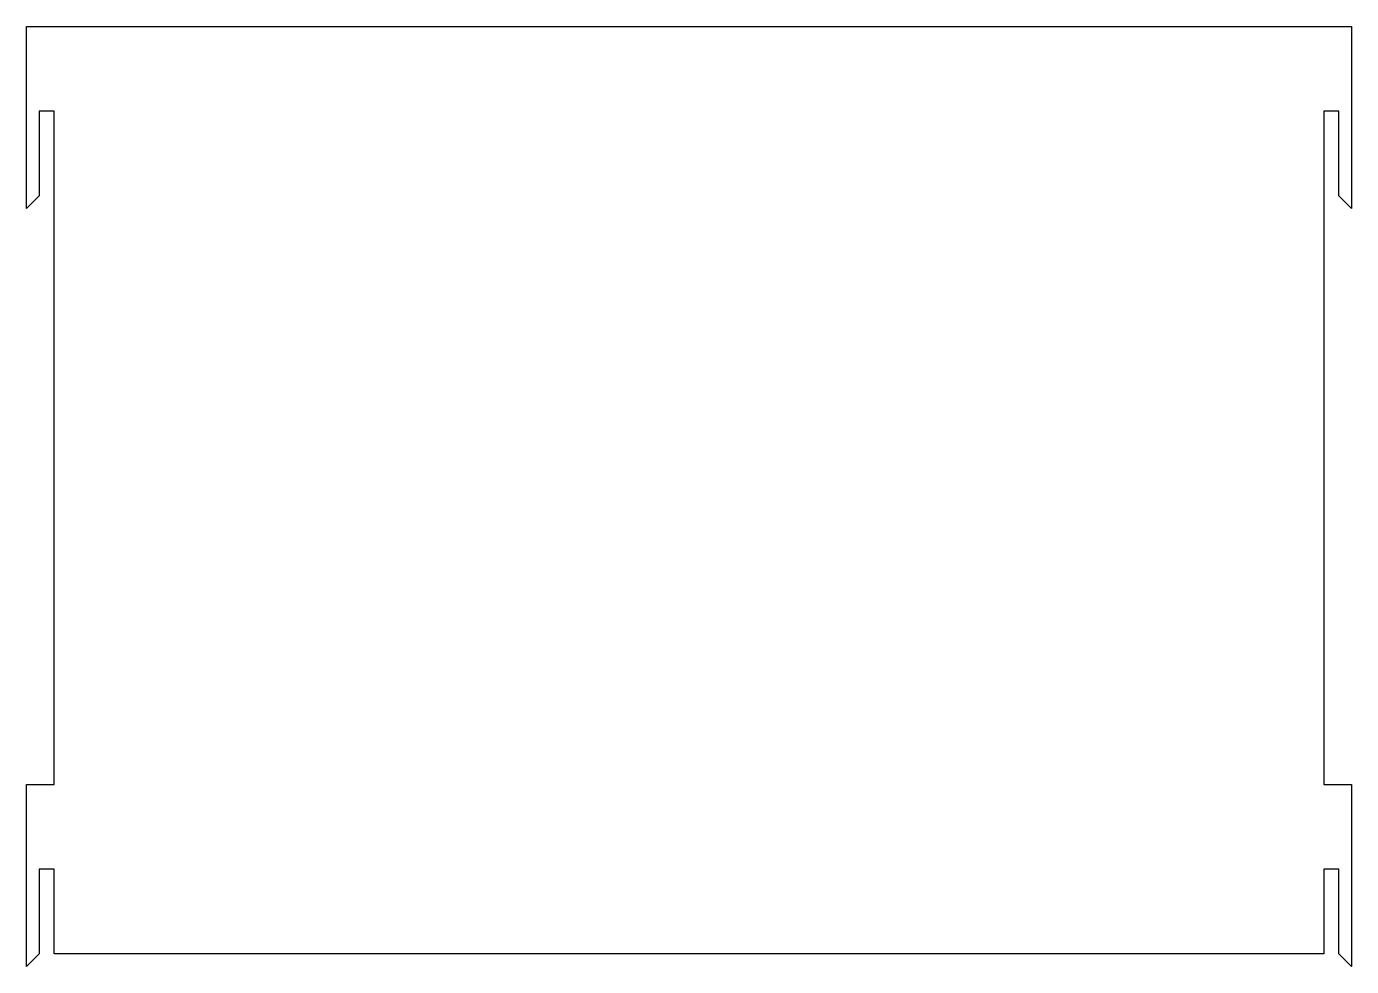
# Model space of a CAD drawing. Header units: millimetres. Extents: x 461 to 774, y -158 to 64.
import ezdxf

# ---------------------------------------------------------------- set-up
doc = ezdxf.new("R2010")
doc.units = ezdxf.units.MM
doc.layers.add('Extrude046', color=7, linetype='CONTINUOUS')

msp = doc.modelspace()

# ---------------------------------------------------------------- linework, layer by layer
at = {"layer": 'Extrude046'}
for p, q in [((460.9, 63.5838, -150), (460.9, 63.5838, -153)), ((460.9, 20.5838, -150), (460.9, 63.5838, -150)), ((460.9, 20.5838, -153), (460.9, 63.5838, -153)), ((460.9, 63.5838, -150), (460.9, 63.5838, -153)), ((460.9, 63.5838, -150), (773.9, 63.5838, -150)), ((460.9, 63.5838, -153), (773.9, 63.5838, -153)), ((460.9, 20.5838, -150), (460.9, 63.5838, -150)), ((460.9, 63.5838, -150), (773.9, 63.5838, -150)), ((460.9, 20.5838, -153), (460.9, 63.5838, -153)), ((460.9, 63.5838, -153), (773.9, 63.5838, -153)), ((773.9, 63.5838, -150), (773.9, 63.5838, -153)), ((773.9, 63.5838, -150), (773.9, 63.5838, -153)), ((773.9, 63.5838, -150), (773.9, 20.5838, -150)), ((773.9, 63.5838, -153), (773.9, 20.5838, -153)), ((773.9, 63.5838, -150), (773.9, 20.5838, -150)), ((773.9, 63.5838, -153), (773.9, 20.5838, -153)), ((463.9, 43.5838, -150), (463.9, 43.5838, -153)), ((467.4, 43.5838, -150), (463.9, 43.5838, -150)), ((467.4, 43.5838, -153), (463.9, 43.5838, -153)), ((463.9, 43.5838, -150), (463.9, 43.5838, -153)), ((463.9, 43.5838, -150), (463.9, 23.5838, -150)), ((463.9, 43.5838, -153), (463.9, 23.5838, -153)), ((467.4, 43.5838, -150), (463.9, 43.5838, -150)), ((463.9, 43.5838, -150), (463.9, 23.5838, -150)), ((467.4, 43.5838, -153), (463.9, 43.5838, -153)), ((463.9, 43.5838, -153), (463.9, 23.5838, -153)), ((467.4, 43.5838, -150), (467.4, 43.5838, -153)), ((467.4, -115.416, -150), (467.4, 43.5838, -150)), ((467.4, -115.416, -153), (467.4, 43.5838, -153)), ((467.4, 43.5838, -150), (467.4, 43.5838, -153)), ((467.4, -115.416, -150), (467.4, 43.5838, -150)), ((467.4, -115.416, -153), (467.4, 43.5838, -153)), ((767.4, 43.5838, -150), (767.4, 43.5838, -153)), ((770.9, 43.5838, -150), (767.4, 43.5838, -150)), ((770.9, 43.5838, -153), (767.4, 43.5838, -153)), ((767.4, 43.5838, -150), (767.4, 43.5838, -153)), ((767.4, 43.5838, -150), (767.4, -115.416, -150)), ((767.4, 43.5838, -153), (767.4, -115.416, -153)), ((770.9, 43.5838, -150), (767.4, 43.5838, -150)), ((767.4, 43.5838, -150), (767.4, -115.416, -150)), ((770.9, 43.5838, -153), (767.4, 43.5838, -153)), ((767.4, 43.5838, -153), (767.4, -115.416, -153)), ((770.9, 43.5838, -150), (770.9, 43.5838, -153)), ((770.9, 23.5838, -150), (770.9, 43.5838, -150)), ((770.9, 23.5838, -153), (770.9, 43.5838, -153)), ((770.9, 43.5838, -150), (770.9, 43.5838, -153)), ((770.9, 23.5838, -150), (770.9, 43.5838, -150)), ((770.9, 23.5838, -153), (770.9, 43.5838, -153)), ((463.9, 23.5838, -150), (460.9, 20.5838, -150)), ((463.9, 23.5838, -153), (460.9, 20.5838, -153)), ((463.9, 23.5838, -150), (460.9, 20.5838, -150)), ((463.9, 23.5838, -153), (460.9, 20.5838, -153)), ((463.9, 23.5838, -150), (463.9, 23.5838, -153)), ((463.9, 23.5838, -150), (463.9, 23.5838, -153)), ((770.9, 23.5838, -150), (770.9, 23.5838, -153)), ((773.9, 20.5838, -150), (770.9, 23.5838, -150)), ((773.9, 20.5838, -153), (770.9, 23.5838, -153)), ((770.9, 23.5838, -150), (770.9, 23.5838, -153)), ((773.9, 20.5838, -150), (770.9, 23.5838, -150)), ((773.9, 20.5838, -153), (770.9, 23.5838, -153)), ((460.9, 20.5838, -150), (460.9, 20.5838, -153)), ((460.9, 20.5838, -150), (460.9, 20.5838, -153)), ((773.9, 20.5838, -150), (773.9, 20.5838, -153)), ((773.9, 20.5838, -150), (773.9, 20.5838, -153)), ((460.9, -115.416, -150), (460.9, -115.416, -153)), ((460.9, -158.416, -150), (460.9, -115.416, -150)), ((460.9, -158.416, -153), (460.9, -115.416, -153)), ((460.9, -115.416, -150), (460.9, -115.416, -153)), ((460.9, -115.416, -150), (467.4, -115.416, -150)), ((460.9, -115.416, -153), (467.4, -115.416, -153)), ((460.9, -158.416, -150), (460.9, -115.416, -150)), ((460.9, -115.416, -150), (467.4, -115.416, -150)), ((460.9, -158.416, -153), (460.9, -115.416, -153)), ((460.9, -115.416, -153), (467.4, -115.416, -153)), ((467.4, -115.416, -150), (467.4, -115.416, -153)), ((467.4, -115.416, -150), (467.4, -115.416, -153)), ((767.4, -115.416, -150), (767.4, -115.416, -153)), ((767.4, -115.416, -150), (767.4, -115.416, -153)), ((767.4, -115.416, -150), (773.9, -115.416, -150)), ((767.4, -115.416, -153), (773.9, -115.416, -153)), ((767.4, -115.416, -150), (773.9, -115.416, -150)), ((767.4, -115.416, -153), (773.9, -115.416, -153)), ((773.9, -115.416, -150), (773.9, -115.416, -153)), ((773.9, -115.416, -150), (773.9, -115.416, -153)), ((773.9, -115.416, -150), (773.9, -158.416, -150)), ((773.9, -115.416, -153), (773.9, -158.416, -153)), ((773.9, -115.416, -150), (773.9, -158.416, -150)), ((773.9, -115.416, -153), (773.9, -158.416, -153)), ((463.9, -135.416, -150), (463.9, -135.416, -153)), ((467.4, -135.416, -150), (463.9, -135.416, -150)), ((467.4, -135.416, -153), (463.9, -135.416, -153)), ((463.9, -135.416, -150), (463.9, -135.416, -153)), ((463.9, -135.416, -150), (463.9, -155.416, -150)), ((463.9, -135.416, -153), (463.9, -155.416, -153)), ((467.4, -135.416, -150), (463.9, -135.416, -150)), ((463.9, -135.416, -150), (463.9, -155.416, -150)), ((467.4, -135.416, -153), (463.9, -135.416, -153)), ((463.9, -135.416, -153), (463.9, -155.416, -153)), ((467.4, -135.416, -150), (467.4, -135.416, -153)), ((467.4, -155.416, -150), (467.4, -135.416, -150)), ((467.4, -155.416, -153), (467.4, -135.416, -153)), ((467.4, -135.416, -150), (467.4, -135.416, -153)), ((467.4, -155.416, -150), (467.4, -135.416, -150)), ((467.4, -155.416, -153), (467.4, -135.416, -153)), ((767.4, -135.416, -150), (767.4, -135.416, -153)), ((770.9, -135.416, -150), (767.4, -135.416, -150)), ((770.9, -135.416, -153), (767.4, -135.416, -153)), ((767.4, -135.416, -150), (767.4, -135.416, -153)), ((767.4, -135.416, -150), (767.4, -155.416, -150)), ((767.4, -135.416, -153), (767.4, -155.416, -153)), ((770.9, -135.416, -150), (767.4, -135.416, -150)), ((767.4, -135.416, -150), (767.4, -155.416, -150)), ((770.9, -135.416, -153), (767.4, -135.416, -153)), ((767.4, -135.416, -153), (767.4, -155.416, -153)), ((770.9, -135.416, -150), (770.9, -135.416, -153)), ((770.9, -155.416, -150), (770.9, -135.416, -150)), ((770.9, -155.416, -153), (770.9, -135.416, -153)), ((770.9, -135.416, -150), (770.9, -135.416, -153)), ((770.9, -155.416, -150), (770.9, -135.416, -150)), ((770.9, -155.416, -153), (770.9, -135.416, -153)), ((463.9, -155.416, -150), (460.9, -158.416, -150)), ((463.9, -155.416, -153), (460.9, -158.416, -153)), ((463.9, -155.416, -150), (460.9, -158.416, -150)), ((463.9, -155.416, -153), (460.9, -158.416, -153)), ((463.9, -155.416, -150), (463.9, -155.416, -153)), ((463.9, -155.416, -150), (463.9, -155.416, -153)), ((467.4, -155.416, -150), (467.4, -155.416, -153)), ((767.4, -155.416, -150), (467.4, -155.416, -150)), ((767.4, -155.416, -153), (467.4, -155.416, -153)), ((467.4, -155.416, -150), (467.4, -155.416, -153)), ((767.4, -155.416, -150), (467.4, -155.416, -150)), ((767.4, -155.416, -153), (467.4, -155.416, -153)), ((767.4, -155.416, -150), (767.4, -155.416, -153)), ((767.4, -155.416, -150), (767.4, -155.416, -153)), ((770.9, -155.416, -150), (770.9, -155.416, -153)), ((773.9, -158.416, -150), (770.9, -155.416, -150)), ((773.9, -158.416, -153), (770.9, -155.416, -153)), ((770.9, -155.416, -150), (770.9, -155.416, -153)), ((773.9, -158.416, -150), (770.9, -155.416, -150)), ((773.9, -158.416, -153), (770.9, -155.416, -153)), ((460.9, -158.416, -150), (460.9, -158.416, -153)), ((460.9, -158.416, -150), (460.9, -158.416, -153)), ((773.9, -158.416, -150), (773.9, -158.416, -153)), ((773.9, -158.416, -150), (773.9, -158.416, -153))]:
    msp.add_line(p, q, dxfattribs=at)

doc.saveas('drawing.dxf')
